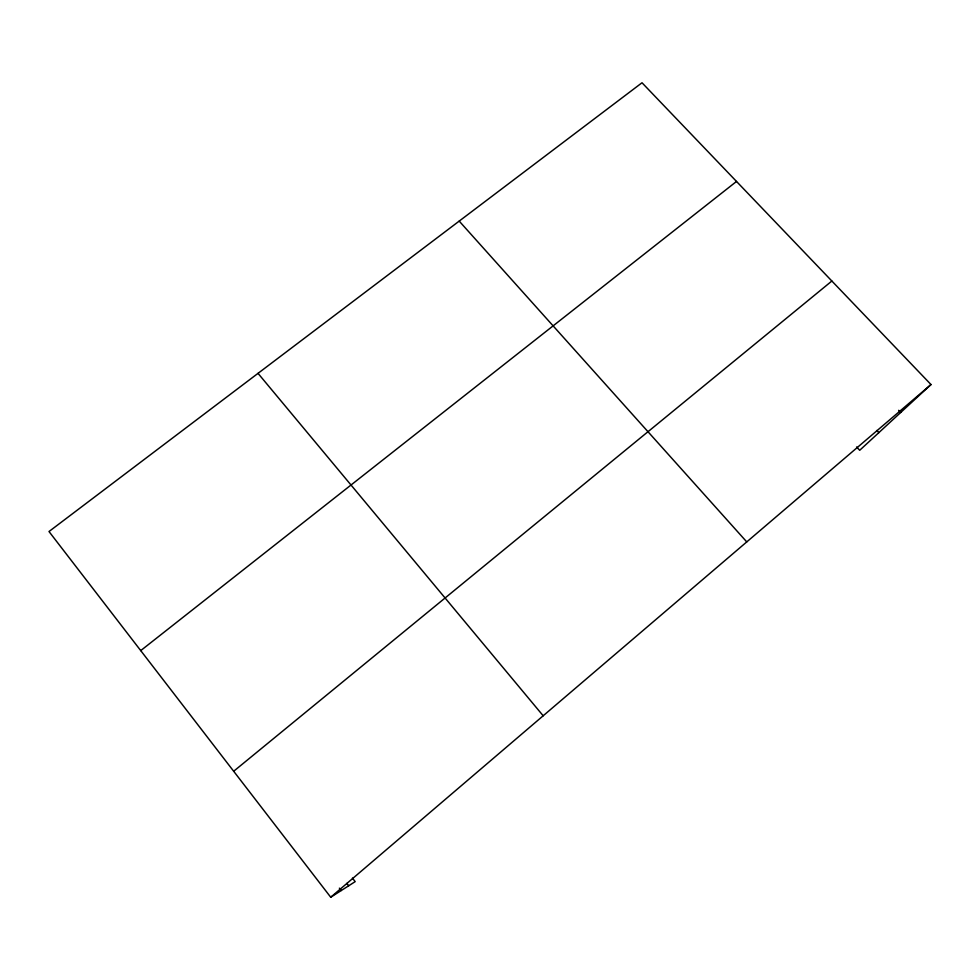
<?xml version="1.0" encoding="UTF-8"?>
<svg xmlns="http://www.w3.org/2000/svg" width="980" height="980" viewBox="0 0 980 980"><rect width="100%" height="100%" fill="white"/><g stroke="black" fill="none" stroke-linecap="round" stroke-linejoin="round"><path stroke-width="1.47" d="M352.445 878.105L355.189 881.633L330.726 897.239L49 531.528L642.01 82.761L931 384.552L859.705 450.286L856.606 446.966M330.726 897.239L931 384.552M233.669 771.26L831.861 281.027M140.728 650.61L736.519 181.447M898.636 410.302L900.706 412.482M876.843 430.465L878.864 432.621M459.204 221.1L746.76 541.903M258.022 373.343L543.177 715.78M346.834 883.372L348.696 885.773M339.374 888.149L341.224 890.538"/></g></svg>
